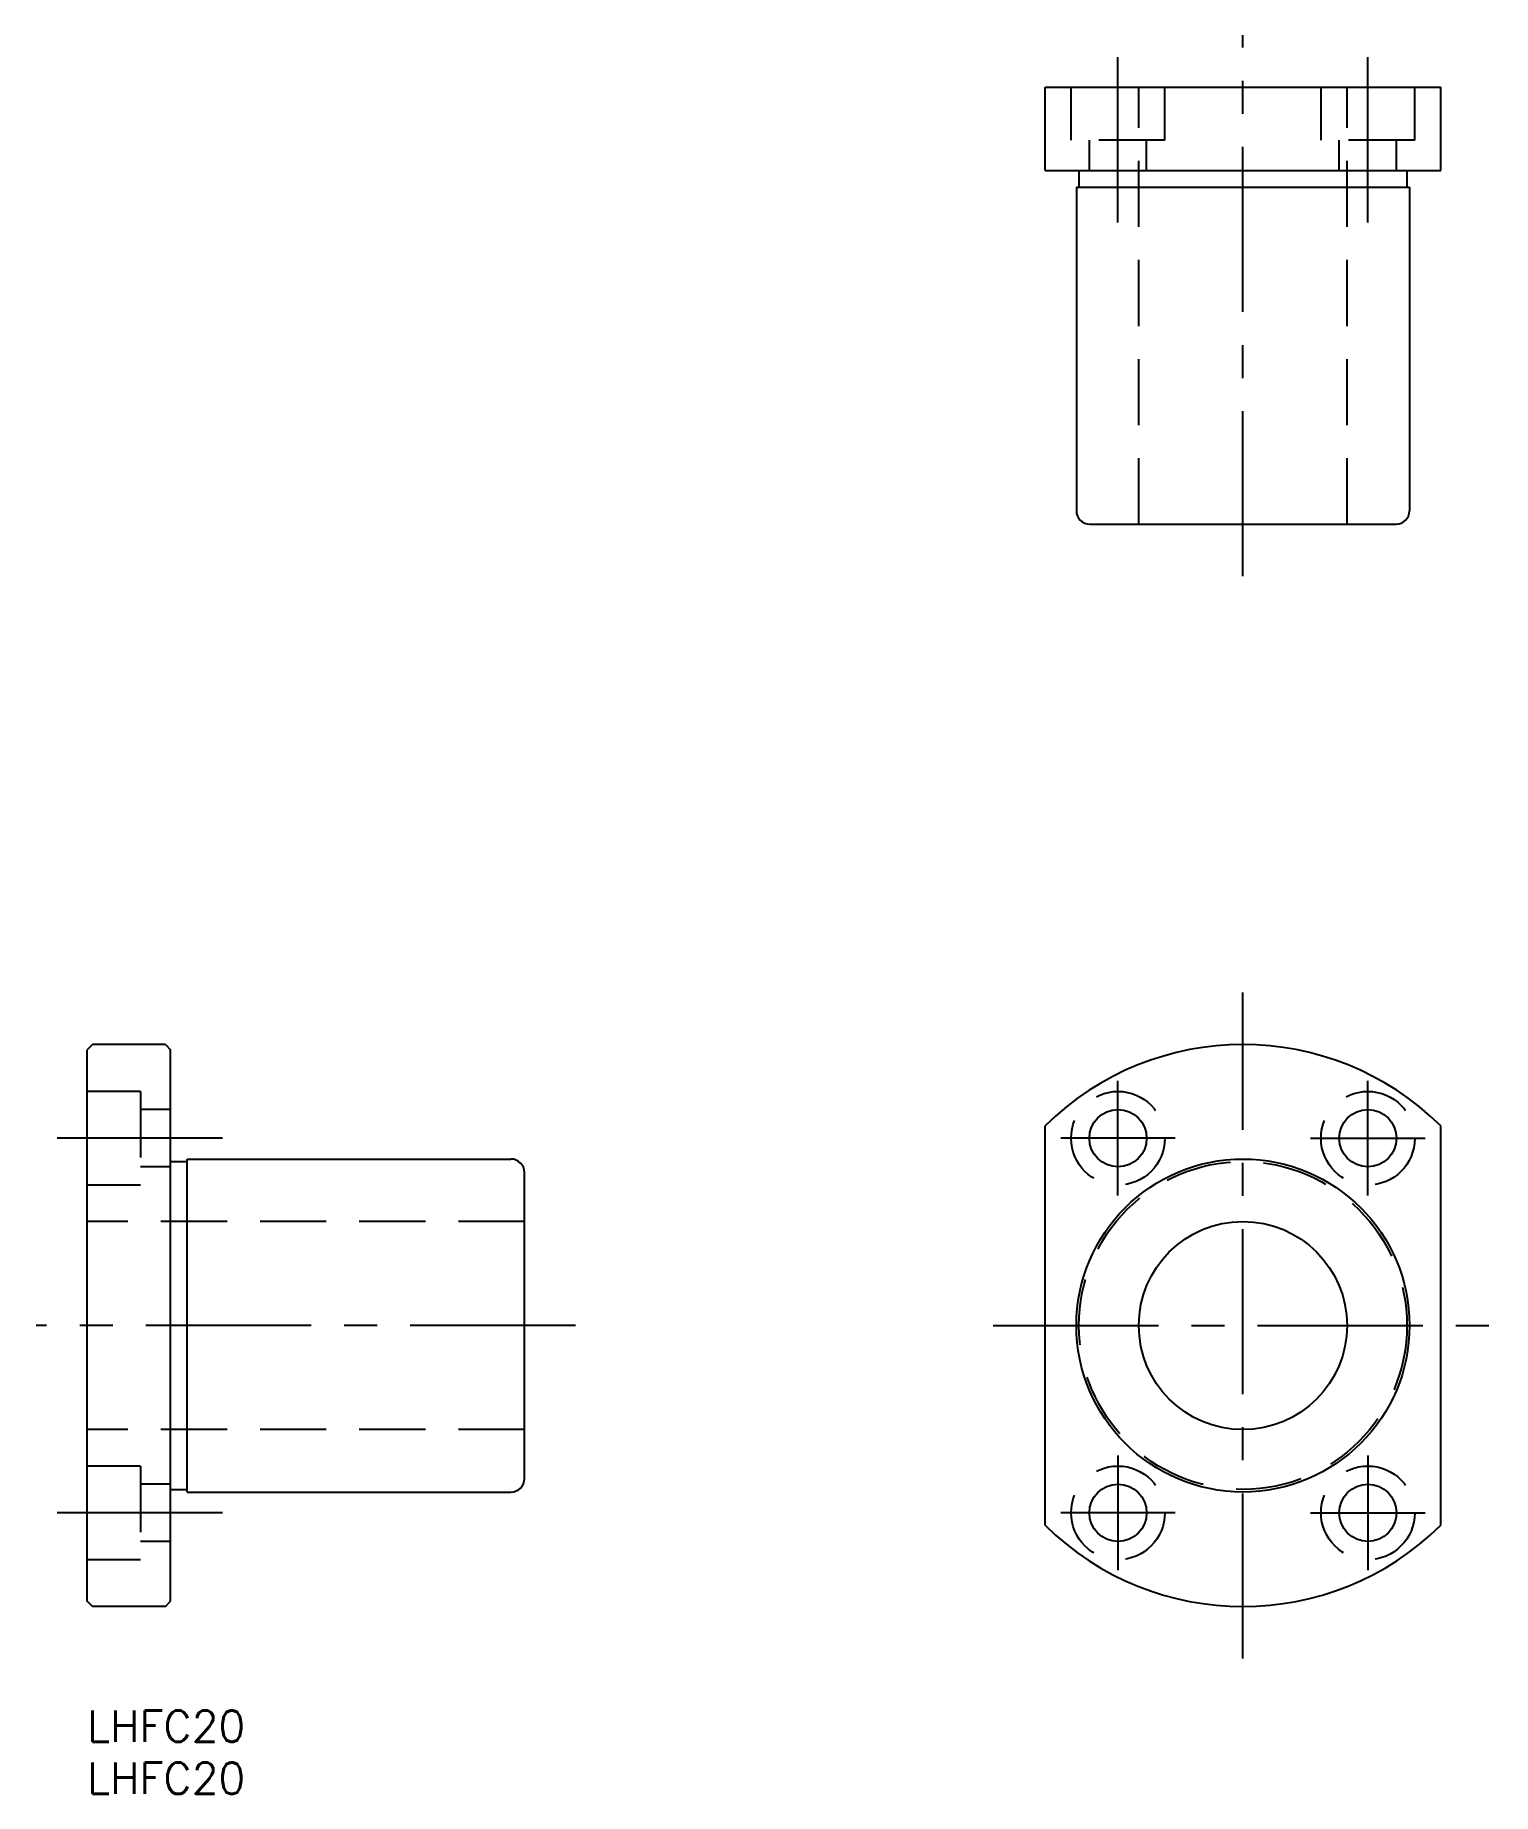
# Model space of a CAD drawing. Extents: x -5 to 135, y -8 to 161.
import ezdxf

# ---------------------------------------------------------------- set-up
doc = ezdxf.new("R2010")
doc.units = 0
doc.header["$LTSCALE"] = 0.5
doc.linetypes.add('CENTER', pattern=[50.8, 31.75, -6.35, 6.35, -6.35])
doc.linetypes.add('DASHED', pattern=[19.05, 12.7, -6.35])
for name, color, linetype in [('MSM_CENTER', 1, 'CENTER'), ('MSM_CONTINUOUS', 7, 'CONTINUOUS'), ('MSM_DASHED', 4, 'DASHED'), ('MSM_PART_NUMBER', 7, 'CONTINUOUS')]:
    doc.layers.add(name, color=color, linetype=linetype)
doc.styles.get("Standard").update_dxf_attribs({"font": 'txt.shx', "height": 3, "bigfont": 'bigfont.shx'})

# ---------------------------------------------------------------- blocks, each defined once
blk = doc.blocks.new('*U11')
at = {"layer": 'MSM_PART_NUMBER'}
blk.add_text('LHFC20', height=3, dxfattribs=at).set_placement((0, -3))
blk = doc.blocks.new('*U12')
at = {"layer": 'MSM_PART_NUMBER'}
blk.add_text('LHFC20', height=3, dxfattribs=at).set_placement((0, -8))

msp = doc.modelspace()

# ---------------------------------------------------------------- linework, layer by layer
at = {"layer": 'MSM_CENTER'}
for p, q in [((99, 143), (99, 161)), ((111, 109), (111, 161)), ((123, 143), (123, 161)), ((111, 5), (111, 69)), ((99, 49.5), (99, 60.5)), ((123, 49.5), (123, 60.5)), ((13, 55), (-5, 55)), ((104.5, 55), (93.5, 55)), ((117.5, 55), (128.5, 55)), ((46.9, 37), (-4.9, 37)), ((87, 37), (135, 37)), ((99, 24.5), (99, 13.5)), ((123, 24.5), (123, 13.5)), ((13, 19), (-5, 19)), ((104.5, 19), (93.5, 19)), ((117.5, 19), (128.5, 19))]:
    msp.add_line(p, q, dxfattribs=at)
at = {"layer": 'MSM_CONTINUOUS'}
for p, q in [((92, 148), (92, 156)), ((92, 156), (130, 156)), ((130, 148), (130, 156)), ((92, 148), (130, 148)), ((95.25, 148), (95.25, 146.4)), ((126.75, 148), (126.75, 146.4)), ((95, 146.4), (95, 115.3)), ((95, 146.4), (127, 146.4)), ((127, 146.4), (127, 115.3)), ((95, 139.875), (95, 139.875)), ((96.3, 114), (125.7, 114)), ((0.5, 64), (0, 63.5)), ((0, 10.5), (0, 63.5)), ((7.5, 64), (0.5, 64)), ((7.5, 64), (8, 63.5)), ((8, 10.5), (8, 63.5)), ((92, 17.817), (92, 56.183)), ((130, 17.817), (130, 56.183)), ((8, 52.75), (9.6, 52.75)), ((9.6, 53), (40.7, 53)), ((9.6, 21), (9.6, 53)), ((42, 22.3), (42, 51.7)), ((8, 21.25), (9.6, 21.25)), ((9.6, 21), (40.7, 21)), ((16.125, 21), (16.125, 21)), ((0.5, 10), (0, 10.5)), ((7.5, 10), (8, 10.5)), ((7.5, 10), (0.5, 10))]:
    msp.add_line(p, q, dxfattribs=at)
for centre, radius in [((99, 55), 2.75), ((123, 55), 2.75), ((111, 37), 16), ((111, 37), 10), ((99, 19), 2.75), ((123, 19), 2.75)]:
    msp.add_circle(centre, radius, dxfattribs=at)
for centre, radius, start, end in [((96.3, 115.3), 1.3, 180, 270), ((125.7, 115.3), 1.3, 270, 0), ((111, 37), 27, 45.27509, 134.72491), ((40.7, 51.7), 1.3, 0, 90), ((40.7, 22.3), 1.3, 270, 0), ((111, 37), 27, 225.27509, 314.72491)]:
    msp.add_arc(centre, radius, start, end, dxfattribs=at)
at = {"layer": 'MSM_DASHED'}
for p, q in [((94.5, 150.9), (94.5, 156)), ((101, 114), (101, 156)), ((103.5, 150.9), (103.5, 156)), ((118.5, 150.9), (118.5, 156)), ((121, 114), (121, 156)), ((127.5, 150.9), (127.5, 156)), ((103.5, 150.9), (94.5, 150.9)), ((96.25, 148), (96.25, 150.9)), ((101.75, 148), (101.75, 150.9)), ((127.5, 150.9), (118.5, 150.9)), ((120.25, 148), (120.25, 150.9)), ((125.75, 148), (125.75, 150.9)), ((5.1, 59.5), (0, 59.5)), ((5.1, 59.5), (5.1, 50.5)), ((8, 57.75), (5.1, 57.75)), ((8, 52.25), (5.1, 52.25)), ((5.1, 50.5), (0, 50.5)), ((42, 47), (0, 47)), ((42, 27), (0, 27)), ((5.1, 23.5), (0, 23.5)), ((5.1, 23.5), (5.1, 14.5)), ((8, 21.75), (5.1, 21.75)), ((8, 16.25), (5.1, 16.25)), ((5.1, 14.5), (0, 14.5))]:
    msp.add_line(p, q, dxfattribs=at)
for centre, radius in [((99, 55), 4.5), ((123, 55), 4.5), ((111, 37), 15.75), ((99, 19), 4.5), ((123, 19), 4.5)]:
    msp.add_circle(centre, radius, dxfattribs=at)

# ---------------------------------------------------------------- block references
at = {"layer": 'MSM_CONTINUOUS'}
for name in ['*U11', '*U12']:
    msp.add_blockref(name, (0, 0), dxfattribs=at)

doc.saveas('drawing.dxf')
